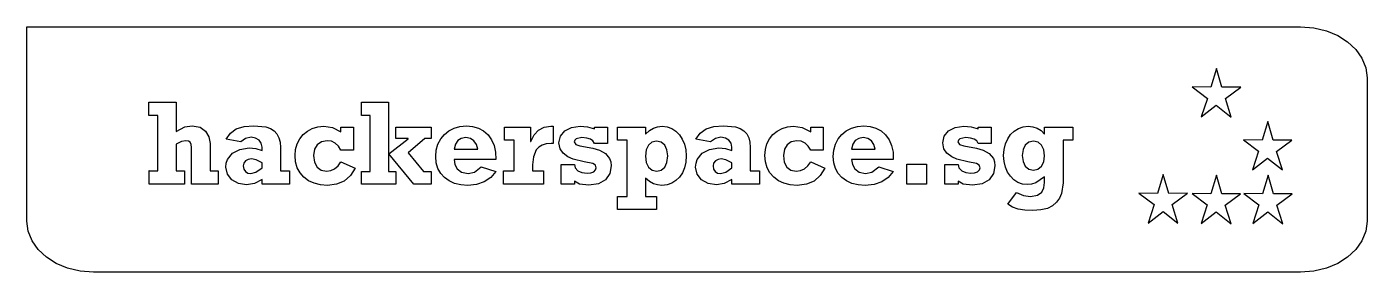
# Model space of a CAD drawing. Extents: x 0 to 195, y 0 to 36.
import ezdxf

# ---------------------------------------------------------------- set-up
doc = ezdxf.new("R2010")
doc.units = 0
for name, color, linetype in [('background', 7, 'CONTINUOUS'), ('stars', 7, 'CONTINUOUS'), ('text', 7, 'CONTINUOUS')]:
    doc.layers.add(name, color=color, linetype=linetype)

msp = doc.modelspace()

# ---------------------------------------------------------------- linework, layer by layer
at = {"layer": 'background', "color": 7}
msp.add_lwpolyline([(195.324094, 7.445897), (195.125672, 5.950534), (194.556989, 4.555326), (193.657916, 3.290855), (192.468324, 2.187705), (191.028085, 1.27646), (189.377074, 0.587705), (187.555157, 0.152025), (185.602207, 0), (9.723606, 0), (7.770584, 0.152025), (5.948473, 0.587705), (4.297184, 1.27646), (2.85663, 2.187705), (1.666722, 3.290855), (0.767374, 4.555326), (0.198495, 5.950534), (0, 7.445897), (0, 35.712454), (185.602207, 35.712454), (187.555157, 35.560429), (189.377074, 35.124746), (191.028085, 34.435985), (192.468324, 33.524738), (193.657916, 32.421582), (194.556989, 31.157105), (195.125672, 29.761894), (195.324094, 28.266528), (195.324094, 7.445897), (195.324094, 7.445897)], dxfattribs=at)
at = {"layer": 'stars', "color": 7}
for points in [[(172.032414, 25.303638), (171.146471, 22.594175), (173.33687, 24.300838), (175.513681, 22.575151), (174.654914, 25.287333), (176.888795, 26.931491), (174.15759, 26.90975), (173.361329, 29.64639), (172.535173, 26.915185), (169.812121, 26.969537), (172.032414, 25.303638)], [(182.126804, 17.584472), (184.360685, 19.22863), (181.62948, 19.206889), (180.833218, 21.943529), (180.007063, 19.212325), (177.284011, 19.266677), (179.504304, 17.600778), (178.618361, 14.891314), (180.80876, 16.597978), (182.985571, 14.872291), (182.126804, 17.584472)], [(164.272293, 9.852141), (163.38635, 7.142677), (165.576749, 8.849341), (167.75356, 7.123654), (166.894794, 9.835835), (169.128674, 11.479994), (166.39747, 11.458253), (165.601208, 14.194892), (164.775053, 11.463688), (162.052001, 11.51804), (164.272293, 9.852141)], [(171.135298, 7.074577), (173.325697, 8.78124), (175.502508, 7.055554), (174.643741, 9.767735), (176.877622, 11.411893), (174.146417, 11.390152), (173.350155, 14.126792), (172.524, 11.395588), (169.800948, 11.44994), (172.021241, 9.784041), (171.135298, 7.074577)], [(180.056937, 11.395588), (177.333885, 11.44994), (179.554178, 9.784041), (178.668235, 7.074577), (180.858634, 8.78124), (183.035445, 7.055554), (182.176678, 9.767735), (184.410559, 11.411893), (181.679354, 11.390152), (180.883093, 14.126792), (180.056937, 11.395588)]]:
    msp.add_lwpolyline(points, dxfattribs=at)
at = {"layer": 'text', "color": 7}
for points in [[(17.805043, 14.736016), (19.085462, 14.736016), (19.085462, 22.822962), (17.805043, 22.822962), (17.805043, 24.734986), (21.768489, 24.734986), (21.768489, 20.454876), (23.009756, 21.134668), (24.119366, 21.313651), (25.247504, 21.105384), (26.053117, 20.542001), (26.536366, 19.715629), (26.697414, 18.718394), (26.697414, 14.736016), (27.908993, 14.736016), (27.908993, 12.823993), (24.014385, 12.823993), (24.014385, 18.14014), (23.966628, 18.599861), (23.816902, 18.909855), (23.555526, 19.084966), (23.17282, 19.140037), (22.530244, 19.023655), (21.77021, 18.632344), (21.77021, 14.736016), (22.98179, 14.736016), (22.98179, 12.823993), (17.806764, 12.823993), (17.806764, 14.736016), (17.805042, 14.736016)], [(48.763987, 14.665455), (50.044406, 14.665455), (50.044406, 22.822962), (48.763987, 22.822962), (48.763987, 24.734986), (52.727434, 24.734986), (52.727434, 17.226293), (52.763575, 17.226293), (55.587725, 19.418838), (55.587725, 19.454979), (53.763472, 19.454979), (53.763472, 21.122621), (58.921286, 21.122621), (58.921286, 19.454979), (58.009161, 19.454979), (55.587725, 17.367415), (57.79748, 14.665455), (58.919567, 14.665455), (58.919567, 12.823993), (56.393148, 12.823993), (52.761854, 17.210804), (52.725712, 17.210804), (52.725712, 14.665455), (53.76175, 14.665455), (53.76175, 12.823993), (48.762265, 12.823993), (48.762265, 14.665455), (48.763959, 14.665455)], [(38.293463, 12.823993), (34.276668, 12.823993), (34.276668, 13.472807), (33.167918, 12.884873), (32.030772, 12.703523), (30.824114, 12.899448), (29.862534, 13.44226), (29.226547, 14.264518), (28.99666, 15.298781), (29.061613, 15.88213), (29.249754, 16.415705), (29.955253, 17.299005), (31.032487, 17.879625), (32.400785, 18.088511), (33.37164, 17.989338), (34.276668, 17.718497), (34.276668, 18.176281), (34.163189, 18.766797), (33.842548, 19.226947), (33.344426, 19.525755), (32.698515, 19.632241), (31.890939, 19.479503), (31.189205, 18.983427), (29.050011, 19.353441), (29.665052, 20.22948), (30.525333, 20.841239), (31.652154, 21.200012), (33.066809, 21.317093), (34.822491, 21.13171), (35.494033, 20.89508), (36.0338, 20.558135), (36.446107, 20.117608), (36.735266, 19.570232), (36.905599, 18.912739), (36.961417, 18.141861), (36.961417, 14.737737), (38.295185, 14.737737), (38.295185, 12.823993), (38.293492, 12.823993)], [(47.605758, 17.754638), (45.781505, 17.754638), (45.414046, 18.355184), (44.948328, 18.78874), (44.390646, 19.051595), (43.747292, 19.140037), (42.940012, 18.98824), (42.326825, 18.556836), (41.937263, 17.881803), (41.800848, 16.999122), (41.9289, 16.030472), (42.298645, 15.302223), (42.888462, 14.843739), (43.676731, 14.684386), (44.286825, 14.777401), (44.860774, 15.04644), (45.368896, 15.4765), (45.781505, 16.052576), (47.834649, 15.140449), (47.165156, 14.053105), (46.26704, 13.268439), (45.148531, 12.792907), (43.817853, 12.632963), (42.793624, 12.711903), (41.871866, 12.942446), (41.063091, 13.315172), (40.377801, 13.820663), (39.826509, 14.449501), (39.419719, 15.192267), (39.16794, 16.039544), (39.081679, 16.981912), (39.162502, 17.870677), (39.396218, 18.684781), (39.769697, 19.41071), (40.269809, 20.034954), (40.883428, 20.543998), (41.597422, 20.924331), (42.398662, 21.162439), (43.27402, 21.244812), (44.547985, 21.05163), (45.783226, 20.437666), (45.783226, 21.122621), (47.60748, 21.122621), (47.60748, 17.754638), (47.605786, 17.754638)], [(68.340283, 14.665455), (67.595414, 13.785652), (66.660164, 13.14883), (65.547435, 12.761768), (64.270134, 12.631242), (63.243181, 12.705641), (62.324954, 12.923757), (61.524145, 13.277965), (60.849445, 13.760643), (60.309546, 14.364167), (59.913142, 15.080914), (59.668926, 15.903259), (59.585589, 16.823581), (59.671337, 17.76213), (59.919514, 18.620755), (60.316533, 19.385517), (60.848799, 20.042483), (61.502716, 20.577715), (62.264691, 20.977278), (63.121134, 21.227235), (64.05845, 21.313651), (64.966449, 21.225669), (65.808056, 20.968297), (66.563181, 20.551396), (67.211742, 19.98483), (67.733644, 19.278459), (68.108807, 18.442148), (68.317144, 17.485756), (68.338565, 16.419147), (62.268622, 16.419147), (62.381754, 15.695604), (62.727053, 15.02837), (63.352121, 14.538935), (64.304556, 14.348793), (65.242714, 14.555312), (66.233791, 15.31427), (68.340286, 14.665455), (68.340286, 14.665455)], [(65.726096, 17.894038), (65.528049, 18.600909), (65.157525, 19.130787), (64.632434, 19.463504), (63.970685, 19.578891), (63.319691, 19.47633), (62.816971, 19.164992), (62.465593, 18.63939), (62.268622, 17.894038), (65.726096, 17.894038), (65.726096, 17.894038)], [(75.30342, 12.823993), (69.462371, 12.823993), (69.462371, 14.736016), (71.006101, 14.736016), (71.006101, 19.210598), (69.60349, 19.210598), (69.60349, 21.122621), (73.410326, 21.122621), (73.410326, 19.016126), (73.444746, 19.016126), (73.912293, 19.971062), (74.563608, 20.66914), (75.379171, 21.097452), (76.339457, 21.243091), (76.724959, 21.243091), (76.724959, 18.735604), (76.408297, 18.735604), (75.67678, 18.670495), (75.080227, 18.4845), (74.607104, 18.191615), (74.245868, 17.805837), (73.812933, 16.811587), (73.689128, 15.613723), (73.689128, 14.736016), (75.30342, 14.736016), (75.30342, 12.823993), (75.30342, 12.823993)], [(77.862537, 15.684283), (79.791769, 15.684283), (79.916974, 15.185841), (80.318393, 14.753226), (80.897939, 14.486257), (81.634954, 14.403864), (82.186557, 14.461007), (82.613122, 14.623506), (82.888345, 14.877971), (82.985932, 15.21101), (82.847759, 15.578967), (82.469124, 15.810669), (81.205781, 16.07667), (79.626528, 16.431732), (78.853005, 16.774761), (78.161989, 17.298575), (77.723136, 17.954488), (77.547594, 18.807886), (77.775627, 19.787641), (78.411533, 20.558781), (79.383035, 21.063704), (80.617847, 21.244812), (81.707451, 21.142198), (82.705411, 20.8421), (82.705411, 21.124342), (84.600223, 21.124342), (84.600223, 18.721836), (82.705411, 18.721836), (82.504376, 19.09997), (82.137481, 19.368069), (81.602792, 19.527745), (80.898368, 19.580612), (80.064545, 19.402919), (79.836891, 19.203069), (79.757349, 18.949007), (79.989547, 18.607535), (80.60171, 18.398585), (82.459308, 18.059038), (83.451435, 17.768833), (84.316906, 17.291933), (84.929068, 16.548534), (85.100578, 16.051959), (85.161267, 15.458833), (84.95249, 14.341909), (84.332609, 13.458609), (83.311306, 12.877989), (81.898264, 12.669103), (80.543197, 12.820981), (79.79349, 13.249078), (79.79349, 12.827435), (77.864259, 12.827435), (77.864259, 15.684283), (77.862565, 15.684283)], [(91.754393, 9.106648), (86.088883, 9.106648), (86.088883, 11.018671), (87.491494, 11.018671), (87.491494, 19.210598), (86.088883, 19.210598), (86.088883, 21.122621), (90.176243, 21.122621), (90.176243, 20.069373), (90.731693, 20.600811), (91.305213, 20.966226), (91.914876, 21.177074), (92.578747, 21.244812), (93.304428, 21.16015), (93.973399, 20.916021), (94.573313, 20.527208), (95.091829, 20.008493), (95.516604, 19.374661), (95.835298, 18.640492), (96.035566, 17.820772), (96.105063, 16.930282), (96.037685, 16.020274), (95.842263, 15.192994), (95.528855, 14.460341), (95.107531, 13.834216), (94.588353, 13.326516), (93.981383, 12.949141), (93.296686, 12.713991), (92.544327, 12.632963), (91.895512, 12.691019), (91.30091, 12.874117), (90.735994, 13.195647), (90.176243, 13.669), (90.176243, 11.020392), (91.754393, 11.020392), (91.754393, 9.106648), (91.754393, 9.106648)], [(106.752847, 12.823993), (102.734327, 12.823993), (102.734327, 13.472807), (101.626224, 12.884873), (100.488431, 12.703523), (99.282498, 12.899448), (98.32084, 13.44226), (97.684452, 14.264518), (97.454322, 15.298781), (97.519205, 15.88213), (97.707173, 16.415705), (98.412269, 17.299005), (99.489421, 17.879625), (100.858444, 18.088511), (101.8293, 17.989338), (102.734327, 17.718497), (102.734327, 18.176281), (102.62112, 18.766797), (102.301068, 19.226947), (101.803539, 19.525755), (101.157899, 19.632241), (100.350323, 19.479503), (99.648589, 18.983427), (97.507671, 19.353441), (98.122684, 20.22948), (98.982778, 20.841239), (100.109088, 21.200012), (101.522747, 21.317093), (103.2787, 21.13171), (103.950519, 20.89508), (104.490602, 20.558135), (104.903222, 20.117608), (105.192658, 19.570232), (105.363185, 18.912739), (105.419076, 18.141861), (105.419076, 14.737737), (106.751126, 14.737737), (106.751126, 12.823993), (106.752819, 12.823993)], [(116.065139, 17.754638), (114.240886, 17.754638), (113.873401, 18.355184), (113.407495, 18.78874), (112.849302, 19.051595), (112.204952, 19.140037), (111.397672, 18.98824), (110.784488, 18.556836), (110.394925, 17.881803), (110.25851, 16.999122), (110.386563, 16.030472), (110.756305, 15.302223), (111.346121, 14.843739), (112.13439, 14.684386), (112.744752, 14.777401), (113.319295, 15.04644), (113.828009, 15.4765), (114.240886, 16.052576), (116.292311, 15.140449), (115.622818, 14.053105), (114.724702, 13.268439), (113.606191, 12.792907), (112.275513, 12.632963), (111.251283, 12.711903), (110.329526, 12.942446), (109.52075, 13.315172), (108.835464, 13.820663), (108.284171, 14.449501), (107.877381, 15.192267), (107.625602, 16.039544), (107.539341, 16.981912), (107.620164, 17.870677), (107.853881, 18.684781), (108.22736, 19.41071), (108.727471, 20.034954), (109.34109, 20.543998), (110.055084, 20.924331), (110.856322, 21.162439), (111.731679, 21.244812), (113.006934, 21.05163), (114.240886, 20.437666), (114.240886, 21.122621), (116.065139, 21.122621), (116.065139, 17.754638), (116.065139, 17.754638)], [(126.256861, 14.665455), (125.512235, 13.785652), (124.577385, 13.14883), (123.464738, 12.761768), (122.186711, 12.631242), (121.159834, 12.705641), (120.241802, 12.923757), (119.441268, 13.277965), (118.766884, 13.760643), (118.227303, 14.364167), (117.831176, 15.080914), (117.587155, 15.903259), (117.503891, 16.823581), (117.589568, 17.76213), (117.837577, 18.620755), (118.234381, 19.385517), (118.766455, 20.042483), (119.420259, 20.577715), (120.182267, 20.977278), (121.038942, 21.227235), (121.976752, 21.313651), (122.884751, 21.225669), (123.726355, 20.968297), (124.481483, 20.551396), (125.130041, 19.98483), (125.651946, 19.278459), (126.027109, 18.442148), (126.235443, 17.485756), (126.256864, 16.419147), (120.186921, 16.419147), (120.301046, 15.695604), (120.646859, 15.02837), (121.272117, 14.538935), (122.224577, 14.348793), (123.162088, 14.555312), (124.153809, 15.31427), (126.256864, 14.665455), (126.256864, 14.665455)], [(123.642676, 17.894038), (123.445352, 18.600909), (123.074746, 19.130787), (122.549254, 19.463504), (121.887262, 19.578891), (121.236269, 19.47633), (120.733552, 19.164992), (120.382174, 18.63939), (120.1852, 17.894038), (123.642676, 17.894038), (123.642676, 17.894038)], [(133.782762, 15.684283), (135.711997, 15.684283), (135.837199, 15.185841), (136.238621, 14.753226), (136.817518, 14.486257), (137.555179, 14.403864), (138.106785, 14.461007), (138.53335, 14.623506), (138.808573, 14.877971), (138.90616, 15.21101), (138.767987, 15.578967), (138.389352, 15.810669), (137.126006, 16.07667), (135.546753, 16.431732), (134.773233, 16.774761), (134.082217, 17.298575), (133.642718, 17.954488), (133.467822, 18.807886), (133.695827, 19.787641), (134.331543, 20.558781), (135.302535, 21.063704), (136.536351, 21.244812), (137.627247, 21.142198), (138.623918, 20.8421), (138.623918, 21.124342), (140.520451, 21.124342), (140.520451, 18.721836), (138.623918, 18.721836), (138.422911, 19.09997), (138.056205, 19.368069), (137.522023, 19.527745), (136.818596, 19.580612), (135.984773, 19.402919), (135.757118, 19.203069), (135.677577, 18.949007), (135.909775, 18.607535), (136.521938, 18.398585), (138.379536, 18.059038), (139.371663, 17.768833), (140.237134, 17.291933), (140.849296, 16.548534), (141.020806, 16.051959), (141.081495, 15.458833), (140.872718, 14.341909), (140.252837, 13.458609), (139.231534, 12.877989), (137.818492, 12.669103), (136.464717, 12.820981), (135.713718, 13.249078), (135.713718, 12.827435), (133.784484, 12.827435), (133.784484, 15.684283), (133.782791, 15.684283)], [(152.410792, 19.210598), (151.008182, 19.210598), (151.008182, 13.018465), (150.791551, 11.459487), (150.499225, 10.771813), (150.065077, 10.169146), (149.47475, 9.669335), (148.713884, 9.290229), (147.768118, 9.049677), (146.623092, 8.965527), (145.457333, 9.021889), (144.458083, 9.191837), (143.620174, 9.476662), (142.938446, 9.877653), (144.218866, 11.614135), (145.244577, 11.158932), (146.270289, 11.018671), (147.263866, 11.190824), (147.89426, 11.647264), (148.225524, 12.297961), (148.321711, 13.052885), (148.321711, 13.860031), (147.032043, 13.002761), (146.421656, 12.802185), (145.795294, 12.737943), (145.082528, 12.821129), (144.426192, 13.06106), (143.838182, 13.443295), (143.330402, 13.953395), (142.914748, 14.576918), (142.603121, 15.299426), (142.407417, 16.106478), (142.33954, 16.983633), (142.409807, 17.866963), (142.612559, 18.678515), (142.935714, 19.404112), (143.367187, 20.029576), (143.894906, 20.540727), (144.506783, 20.923389), (145.190738, 21.163384), (145.934695, 21.246533), (146.618333, 21.17452), (147.242434, 20.959557), (147.800385, 20.603258), (148.285573, 20.107235), (148.321711, 20.107235), (148.321711, 21.126063), (152.409071, 21.126063), (152.409071, 19.210598), (152.410764, 19.210598)], [(91.754393, 19.069477), (91.076026, 18.921982), (90.575299, 18.49488), (90.265278, 17.811243), (90.159033, 16.894141), (90.273344, 15.978923), (90.599822, 15.282647), (91.113779, 14.839679), (91.790534, 14.684386), (92.46191, 14.837824), (92.964037, 15.280711), (93.278681, 15.986909), (93.387616, 16.930282), (93.274741, 17.826489), (92.951783, 18.499398), (92.438437, 18.922547), (91.754393, 19.069477), (91.754393, 19.069477)], [(146.674693, 19.069477), (146.000628, 18.920665), (145.492586, 18.497246), (145.172024, 17.83375), (145.060402, 16.964702), (145.174445, 16.092965), (145.49904, 15.423553), (146.00789, 14.994219), (146.674693, 14.842718), (147.339614, 14.993681), (147.861102, 15.41925), (148.201563, 16.078444), (148.323404, 16.930282), (148.208825, 17.819229), (147.880462, 18.492944), (147.361396, 18.920127), (146.674693, 19.069477), (146.674693, 19.069477)], [(32.750173, 16.491429), (32.264909, 16.413527), (31.881933, 16.197354), (31.630614, 15.869209), (31.540317, 15.455391), (31.623866, 15.016027), (31.853753, 14.66524), (32.198838, 14.432879), (32.627985, 14.348793), (33.386511, 14.542189), (34.276696, 15.209289), (34.276696, 15.892523), (33.420502, 16.350738), (32.750173, 16.491429), (32.750173, 16.491429)], [(101.207779, 16.491429), (100.723237, 16.413527), (100.340183, 16.197354), (100.08846, 15.869209), (99.99792, 15.455391), (100.081495, 15.016027), (100.311571, 14.66524), (100.657169, 14.432879), (101.087309, 14.348793), (101.844977, 14.542189), (102.734299, 15.209289), (102.734299, 15.892523), (101.879397, 16.350738), (101.207779, 16.491429), (101.207779, 16.491429)], [(131.099735, 15.701493), (131.099735, 12.823993), (128.222234, 12.823993), (128.222234, 15.701493), (131.099735, 15.701493), (131.099735, 15.701493)]]:
    msp.add_lwpolyline(points, dxfattribs=at)

doc.saveas('drawing.dxf')
